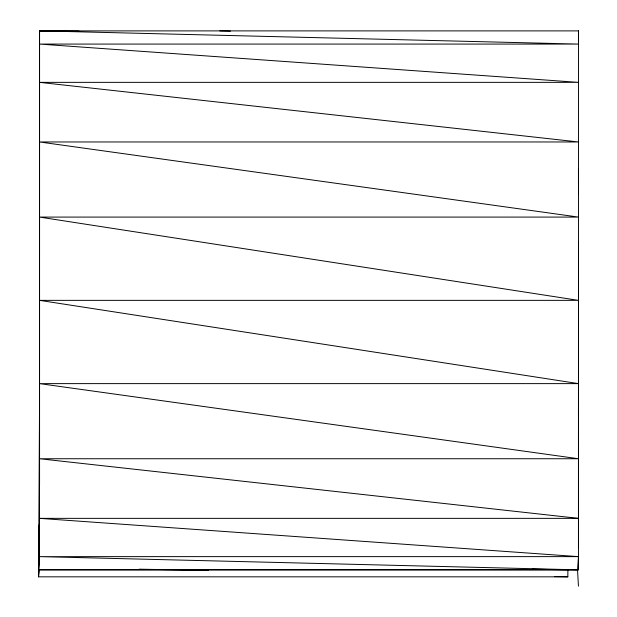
<?xml version="1.0" encoding="UTF-8"?>
<svg xmlns="http://www.w3.org/2000/svg" width="617" height="617" viewBox="0 0 617 617"><rect width="100%" height="100%" fill="white"/><g stroke="black" fill="none" stroke-linecap="round" stroke-linejoin="round"><path stroke-width="0.93" d="M39.565 485.024L39.581 30.85L79.076 31.159M578.445 548.474L578.468 241.895M532.255 569.183L567.895 569.815L567.833 576.833L38.532 576.833L39.179 524.843M39.534 403.796L38.601 569.815L578.468 569.815L578.468 30.889L39.534 30.889L39.534 556.627L38.601 569.815L578.468 569.815M578.445 41.131L578.468 30.889L578.438 32.747M578.438 415.28L578.468 405.693M39.179 532.525L38.601 569.815L39.534 518.357L578.468 518.357L578.43 520.262M578.438 439.389L578.468 431.707M39.087 556.549L39.179 554.752M578.445 586.15L577.527 569.815L578.468 556.627L39.534 518.357M38.532 576.833L39.534 569.815M39.581 30.85L578.468 44.077L39.534 44.077L578.468 82.354L39.534 82.354L578.468 141.964L39.534 141.964L578.468 217.084L39.534 217.084L578.468 300.356L39.534 300.356L578.468 383.62L39.534 383.62L578.468 458.739L39.534 458.739L578.468 518.357M219.86 30.85L230.434 31.151M39.126 560.336L39.172 562.264M578.468 556.627L39.534 556.627L577.527 569.815M139.195 569.183L208.546 570.417M554.351 576.594L567.833 576.833M578.438 169.282L578.468 194.185"/></g></svg>
